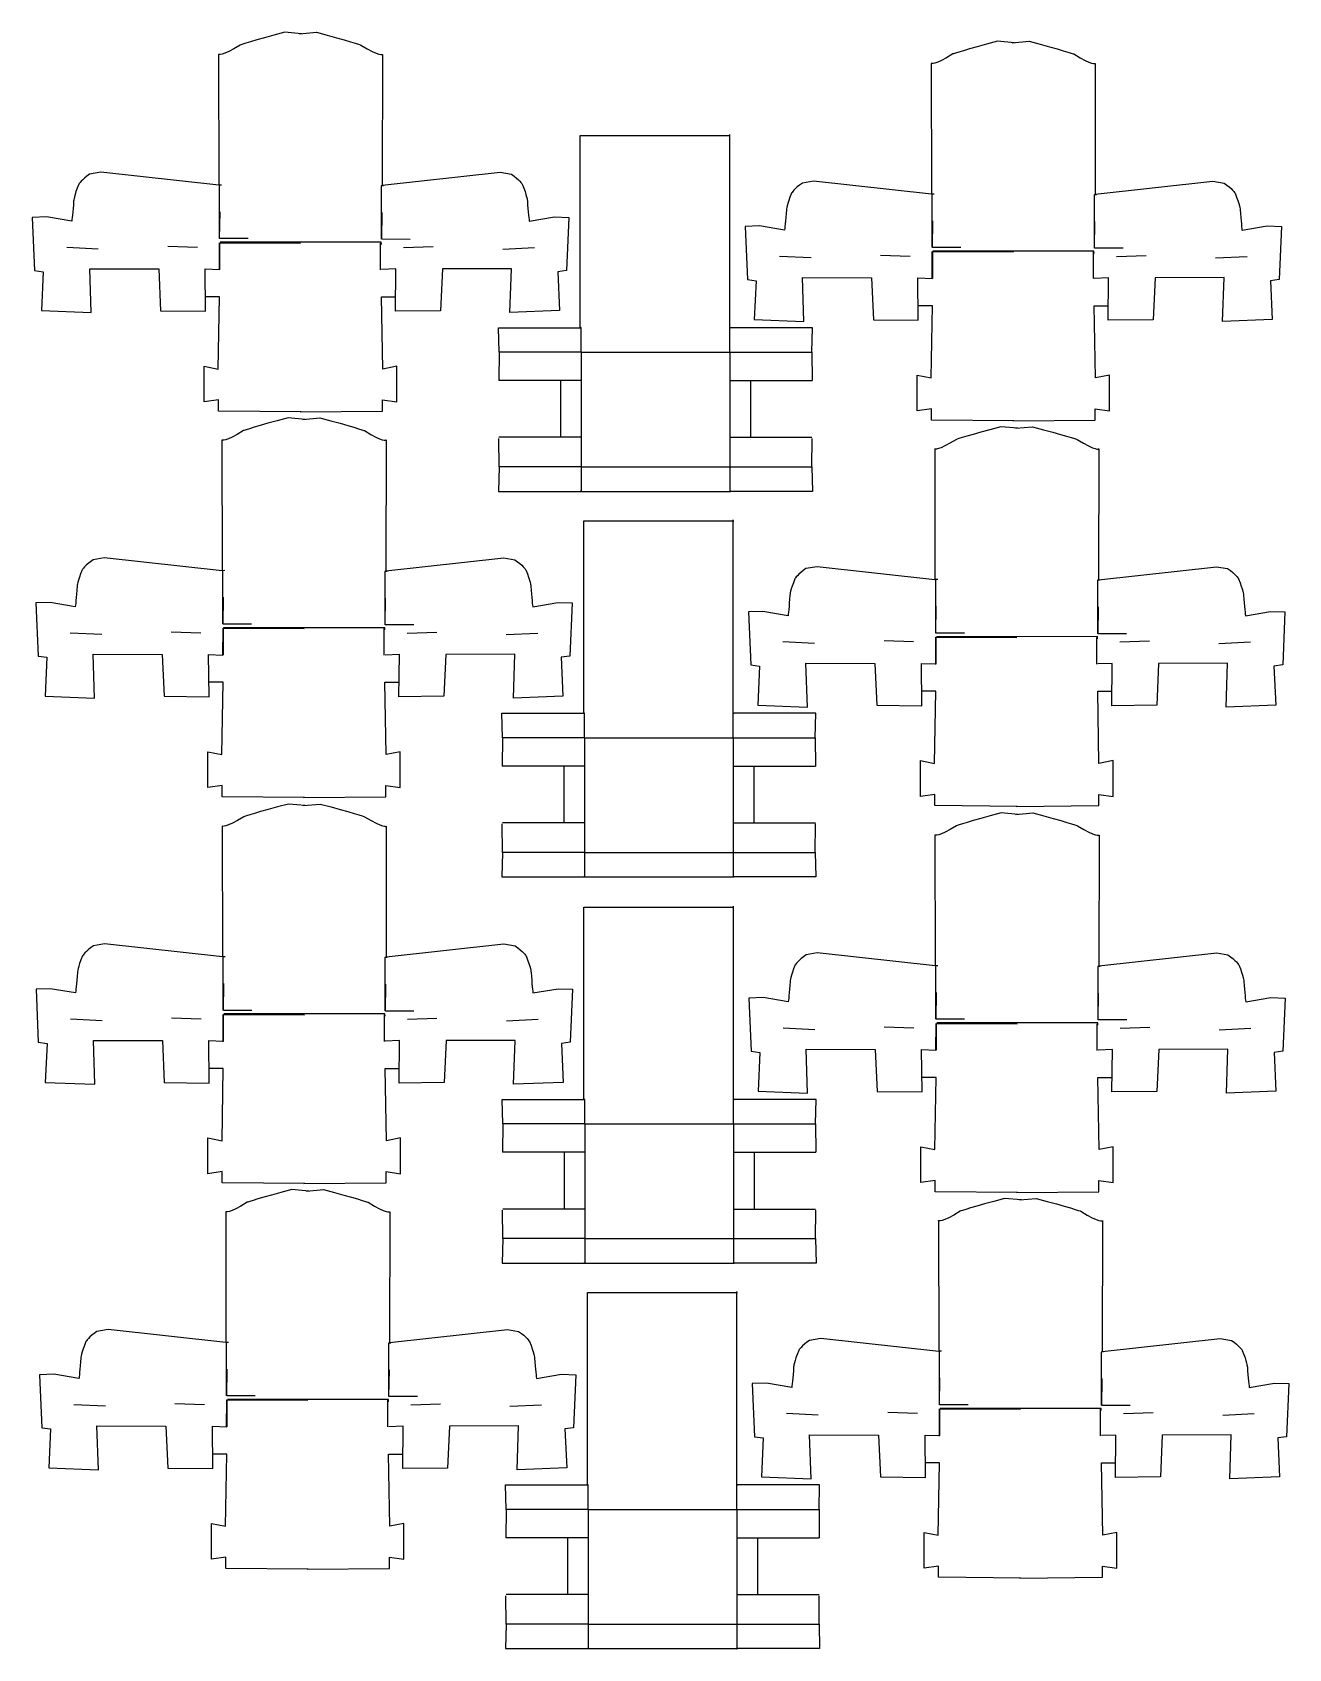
# Model space of a CAD drawing. Header units: millimetres. Extents: x 1 to 206, y 31 to 295.
import ezdxf

# ---------------------------------------------------------------- set-up
doc = ezdxf.new("R2010")
doc.units = ezdxf.units.MM
doc.layers.add('Layer_1', color=7, linetype='CONTINUOUS')

msp = doc.modelspace()

# ---------------------------------------------------------------- linework, layer by layer
at = {"layer": 'Layer_1', "color": 7}
for points in [[(44.869527, 294.400885), (42.10758, 294.643065)], [(44.521847, 294.400734), (47.283798, 294.642915)], [(161.305527, 292.943415), (158.54358, 293.185595)], [(160.957847, 292.943264), (163.719798, 293.185445)], [(31.295245, 291.029737), (31.336326, 269.667399), (12.072216, 271.782226), (10.246588, 271.471304)], [(58.096147, 291.029582), (58.055067, 269.667217), (77.319199, 271.782047), (79.14483, 271.471125)], [(147.731245, 289.572267), (147.772326, 268.209929), (128.508216, 270.324756), (126.682588, 270.013834)], [(174.532147, 289.572112), (174.491067, 268.209747), (193.755199, 270.324577), (195.58083, 270.013655)], [(90.38705, 246.38773), (90.38705, 277.811634), (105.89212, 277.811634)], [(105.89212, 277.811634), (114.8959, 277.811634)], [(114.82072, 246.40331), (114.82072, 277.968843)], [(7.330557, 263.780437), (3.218252, 264.478532), (0.884167, 264.401099), (1.255136, 255.734402), (2.680556, 255.531332), (2.390573, 249.179364), (10.495872, 248.864095), (10.258041, 256.033074), (21.525496, 255.989611), (21.835625, 249.15684), (29.182388, 249.066763), (29.119573, 255.991188), (31.459191, 255.901902)], [(82.060863, 263.780248), (86.173176, 264.478343), (88.507264, 264.400913), (88.136294, 255.734206), (86.710873, 255.531135), (87.000856, 249.179159), (78.895544, 248.86389), (79.133376, 256.032878), (67.865907, 255.989418), (67.555778, 249.156638), (60.209008, 249.066558), (60.271828, 255.990992), (57.932207, 255.901702)], [(123.766557, 262.322967), (119.654252, 263.021062), (117.320167, 262.943629), (117.691136, 254.276932), (119.116556, 254.073862), (118.826573, 247.721894), (126.931872, 247.406625), (126.694041, 254.575604), (137.961496, 254.532141), (138.271625, 247.69937), (145.618388, 247.609293), (145.555573, 254.533718), (147.895191, 254.444432)], [(198.496863, 262.322778), (202.609176, 263.020873), (204.943264, 262.943443), (204.572294, 254.276736), (203.146873, 254.073665), (203.436856, 247.721689), (195.331544, 247.40642), (195.569376, 254.575408), (184.301907, 254.531948), (183.991778, 247.699168), (176.645008, 247.609088), (176.707828, 254.533522), (174.368207, 254.444232)], [(11.665827, 259.242611), (6.49465, 259.49283)], [(27.846604, 259.49283), (23.009053, 259.659642)], [(31.47477, 260.264333), (31.47477, 255.906365)], [(57.729544, 260.221439), (57.729544, 255.863471)], [(61.544792, 259.492636), (66.382346, 259.659447)], [(77.725587, 259.242416), (82.89677, 259.492636)], [(147.91077, 258.806863), (147.91077, 254.448895)], [(174.165544, 258.763969), (174.165544, 254.406001)], [(128.101827, 257.785141), (122.93065, 258.03536)], [(144.282604, 258.03536), (139.445053, 258.202172)], [(177.980792, 258.035166), (182.818346, 258.201977)], [(194.161587, 257.784946), (199.33277, 258.035166)], [(44.778037, 232.636074), (31.307958, 232.761182), (31.307958, 234.596115), (28.972587, 234.262492), (28.972587, 240.100918), (31.266254, 239.642184), (31.47477, 251.444144), (29.222806, 251.444144)], [(44.613337, 232.635845), (58.083434, 232.760954), (58.083434, 234.595889), (60.418807, 234.262265), (60.418807, 240.100699), (58.125137, 239.641964), (57.916622, 251.443939), (60.168588, 251.443939)], [(161.214037, 231.178604), (147.743958, 231.303712), (147.743958, 233.138645), (145.408587, 232.805022), (145.408587, 238.643448), (147.702254, 238.184714), (147.91077, 249.986674), (145.658806, 249.986674)], [(161.049337, 231.178375), (174.519434, 231.303484), (174.519434, 233.138419), (176.854807, 232.804795), (176.854807, 238.643229), (174.561137, 238.184494), (174.352622, 249.986469), (176.604588, 249.986469)], [(77.12218, 242.38861), (77.02378, 246.38773), (90.38705, 246.38773)], [(90.5207, 242.38861), (90.5207, 246.40331), (90.38705, 246.38771)], [(114.82072, 242.38861), (114.82072, 246.40331), (114.95437, 246.38771)], [(128.21924, 242.38861), (128.31764, 246.38773), (114.95437, 246.38773)], [(77.12218, 242.38861), (77.07368, 237.74884)], [(128.21924, 242.38861), (128.26774, 237.74884)], [(87.122018, 237.748842), (77.073638, 237.748842)], [(87.16015, 237.64833), (87.16015, 228.48684), (77.11177, 228.48684)], [(118.18127, 237.64833), (118.18127, 228.48684), (128.22965, 228.48684)], [(118.2194, 237.74884), (128.26778, 237.74884)], [(45.43632, 231.422785), (42.674373, 231.664965)], [(45.08864, 231.422634), (47.850591, 231.664815)], [(161.871527, 229.965385), (159.10958, 230.207565)], [(161.523847, 229.965234), (164.285798, 230.207414)], [(31.862038, 228.051637), (31.903119, 206.689299), (12.639009, 208.804126), (10.813381, 208.493204)], [(58.66294, 228.051482), (58.62186, 206.689117), (77.885992, 208.803947), (79.711623, 208.493025)], [(77.12219, 223.66031), (77.07369, 228.30008)], [(128.21923, 223.66031), (128.26773, 228.30008)], [(148.297245, 226.594237), (148.338326, 205.231899), (129.074216, 207.346726), (127.248588, 207.035804)], [(175.098147, 226.594082), (175.057067, 205.231717), (194.321199, 207.346547), (196.14683, 207.035625)], [(77.12219, 223.66031), (77.02379, 219.66119), (90.38706, 219.66119)], [(90.52071, 223.66031), (90.52071, 219.64561), (90.38706, 219.66121)], [(114.82071, 223.66031), (114.82071, 219.64561), (114.95436, 219.66121)], [(128.21923, 223.66031), (128.31763, 219.66119), (114.95436, 219.66119)], [(90.38706, 219.66119), (114.95437, 219.66119)], [(90.95375, 183.40963), (90.95375, 214.833534), (106.45882, 214.833534)], [(106.45882, 214.833534), (115.4626, 214.833534)], [(115.38742, 183.42521), (115.38742, 214.990743)], [(7.89735, 200.802337), (3.785045, 201.500432), (1.45096, 201.422999), (1.821929, 192.756302), (3.247349, 192.553232), (2.957366, 186.201264), (11.062665, 185.885995), (10.824834, 193.054974), (22.092289, 193.011511), (22.402418, 186.17874), (29.749181, 186.088663), (29.686366, 193.013088), (32.025984, 192.923802)], [(82.627656, 200.802148), (86.739969, 201.500243), (89.074057, 201.422813), (88.703087, 192.756106), (87.277666, 192.553035), (87.567649, 186.201059), (79.462337, 185.88579), (79.700169, 193.054778), (68.4327, 193.011318), (68.122571, 186.178538), (60.775801, 186.088458), (60.838621, 193.012892), (58.499, 192.923602)], [(124.332557, 199.344937), (120.220252, 200.043032), (117.886167, 199.965599), (118.257136, 191.298902), (119.682556, 191.095832), (119.392573, 184.743864), (127.497872, 184.428595), (127.260041, 191.597574), (138.527496, 191.554111), (138.837625, 184.72134), (146.184388, 184.631263), (146.121573, 191.555688), (148.461191, 191.466402)], [(199.062863, 199.344748), (203.175176, 200.042843), (205.509264, 199.965413), (205.138294, 191.298706), (203.712873, 191.095635), (204.002856, 184.743659), (195.897544, 184.42839), (196.135376, 191.597378), (184.867907, 191.553918), (184.557778, 184.721138), (177.211008, 184.631058), (177.273828, 191.555492), (174.934207, 191.466202)], [(12.23262, 196.264511), (7.061443, 196.51473)], [(28.413397, 196.51473), (23.575846, 196.681542)], [(32.041563, 197.286233), (32.041563, 192.928265)], [(58.296337, 197.243339), (58.296337, 192.885371)], [(62.111585, 196.514536), (66.949139, 196.681347)], [(78.29238, 196.264316), (83.463563, 196.514536)], [(148.47677, 195.828833), (148.47677, 191.470865)], [(174.731544, 195.785939), (174.731544, 191.427971)], [(128.667827, 194.807111), (123.49665, 195.05733)], [(144.848604, 195.05733), (140.011053, 195.224142)], [(178.546792, 195.057136), (183.384346, 195.223947)], [(194.727587, 194.806916), (199.89877, 195.057136)], [(45.34483, 169.657974), (31.874751, 169.783082), (31.874751, 171.618015), (29.53938, 171.284392), (29.53938, 177.122818), (31.833047, 176.664084), (32.041563, 188.466044), (29.789599, 188.466044)], [(45.18013, 169.657745), (58.650227, 169.782854), (58.650227, 171.617789), (60.9856, 171.284165), (60.9856, 177.122599), (58.69193, 176.663864), (58.483415, 188.465839), (60.735381, 188.465839)], [(161.780037, 168.200574), (148.309958, 168.325682), (148.309958, 170.160615), (145.974587, 169.826992), (145.974587, 175.665418), (148.268254, 175.206684), (148.47677, 187.008644), (146.224806, 187.008644)], [(161.615337, 168.200345), (175.085434, 168.325454), (175.085434, 170.160389), (177.420807, 169.826765), (177.420807, 175.665199), (175.127137, 175.206464), (174.918622, 187.008439), (177.170588, 187.008439)], [(77.68888, 179.41051), (77.59048, 183.40963), (90.95375, 183.40963)], [(91.0874, 179.41051), (91.0874, 183.42521), (90.95375, 183.40961)], [(115.38742, 179.41051), (115.38742, 183.42521), (115.52107, 183.40961)], [(128.78594, 179.41051), (128.88434, 183.40963), (115.52107, 183.40963)], [(77.68888, 179.41051), (77.64038, 174.77074)], [(128.78594, 179.41051), (128.83444, 174.77074)], [(87.688718, 174.770742), (77.640338, 174.770742)], [(87.72685, 174.67023), (87.72685, 165.50874), (77.67847, 165.50874)], [(118.74797, 174.67023), (118.74797, 165.50874), (128.79635, 165.50874)], [(118.7861, 174.77074), (128.83448, 174.77074)], [(45.476803, 168.337885), (42.714856, 168.580065)], [(45.129123, 168.337734), (47.891074, 168.579915)], [(161.912527, 166.880885), (159.15058, 167.123065)], [(161.564847, 166.880734), (164.326798, 167.122915)], [(31.902521, 164.966737), (31.943602, 143.604399), (12.679492, 145.719226), (10.853864, 145.408304)], [(58.703423, 164.966582), (58.662343, 143.604217), (77.926475, 145.719047), (79.752106, 145.408125)], [(77.68889, 160.68221), (77.64039, 165.32198)], [(128.78593, 160.68221), (128.83443, 165.32198)], [(148.338245, 163.509737), (148.379326, 142.147399), (129.115216, 144.262226), (127.289588, 143.951304)], [(175.139147, 163.509582), (175.098067, 142.147217), (194.362199, 144.262047), (196.18783, 143.951125)], [(77.68889, 160.68221), (77.59049, 156.68309), (90.95376, 156.68309)], [(91.08741, 160.68221), (91.08741, 156.66751), (90.95376, 156.68311)], [(115.38741, 160.68221), (115.38741, 156.66751), (115.52106, 156.68311)], [(128.78593, 160.68221), (128.88433, 156.68309), (115.52106, 156.68309)], [(90.95376, 156.68309), (115.52107, 156.68309)], [(90.99425, 120.32513), (90.99425, 151.749034), (106.49932, 151.749034)], [(106.49932, 151.749034), (115.5031, 151.749034)], [(115.42792, 120.34071), (115.42792, 151.906243)], [(7.937833, 137.717437), (3.825528, 138.415532), (1.491443, 138.338099), (1.862412, 129.671402), (3.287832, 129.468332), (2.997849, 123.116364), (11.103148, 122.801095), (10.865317, 129.970074), (22.132772, 129.926611), (22.442901, 123.09384), (29.789664, 123.003763), (29.726849, 129.928188), (32.066467, 129.838902)], [(82.668139, 137.717248), (86.780452, 138.415343), (89.11454, 138.337913), (88.74357, 129.671206), (87.318149, 129.468135), (87.608132, 123.116159), (79.50282, 122.80089), (79.740652, 129.969878), (68.473183, 129.926418), (68.163054, 123.093638), (60.816284, 123.003558), (60.879104, 129.927992), (58.539483, 129.838702)], [(124.373557, 136.260437), (120.261252, 136.958532), (117.927167, 136.881099), (118.298136, 128.214402), (119.723556, 128.011332), (119.433573, 121.659364), (127.538872, 121.344095), (127.301041, 128.513074), (138.568496, 128.469611), (138.878625, 121.63684), (146.225388, 121.546763), (146.162573, 128.471188), (148.502191, 128.381902)], [(199.103863, 136.260248), (203.216176, 136.958343), (205.550264, 136.880913), (205.179294, 128.214206), (203.753873, 128.011135), (204.043856, 121.659159), (195.938544, 121.34389), (196.176376, 128.512878), (184.908907, 128.469418), (184.598778, 121.636638), (177.252008, 121.546558), (177.314828, 128.470992), (174.975207, 128.381702)], [(12.273103, 133.179611), (7.101926, 133.42983)], [(28.45388, 133.42983), (23.616329, 133.596642)], [(32.082046, 134.201333), (32.082046, 129.843365)], [(58.33682, 134.158439), (58.33682, 129.800471)], [(62.152068, 133.429636), (66.989622, 133.596447)], [(78.332863, 133.179416), (83.504046, 133.429636)], [(144.889604, 131.97283), (140.052053, 132.139642)], [(148.51777, 132.744333), (148.51777, 128.386365)], [(174.772544, 132.701439), (174.772544, 128.343471)], [(178.587792, 131.972636), (183.425346, 132.139447)], [(128.708827, 131.722611), (123.53765, 131.97283)], [(194.768587, 131.722416), (199.93977, 131.972636)], [(45.385313, 106.573074), (31.915234, 106.698182), (31.915234, 108.533115), (29.579863, 108.199492), (29.579863, 114.037918), (31.87353, 113.579184), (32.082046, 125.381144), (29.830082, 125.381144)], [(45.220613, 106.572845), (58.69071, 106.697954), (58.69071, 108.532889), (61.026083, 108.199265), (61.026083, 114.037699), (58.732413, 113.578964), (58.523898, 125.380939), (60.775864, 125.380939)], [(161.821037, 105.116074), (148.350958, 105.241182), (148.350958, 107.076115), (146.015587, 106.742492), (146.015587, 112.580918), (148.309254, 112.122184), (148.51777, 123.924144), (146.265806, 123.924144)], [(161.656337, 105.115845), (175.126434, 105.240954), (175.126434, 107.075889), (177.461807, 106.742265), (177.461807, 112.580699), (175.168137, 112.121964), (174.959622, 123.923939), (177.211588, 123.923939)], [(77.72938, 116.32601), (77.63098, 120.32513), (90.99425, 120.32513)], [(91.1279, 116.32601), (91.1279, 120.34071), (90.99425, 120.32511)], [(115.42792, 116.32601), (115.42792, 120.34071), (115.56157, 120.32511)], [(128.82644, 116.32601), (128.92484, 120.32513), (115.56157, 120.32513)], [(77.72938, 116.32601), (77.68088, 111.68624)], [(128.82644, 116.32601), (128.87494, 111.68624)], [(87.729218, 111.686242), (77.680838, 111.686242)], [(87.76735, 111.58573), (87.76735, 102.42424), (77.71897, 102.42424)], [(118.78847, 111.58573), (118.78847, 102.42424), (128.83685, 102.42424)], [(118.8266, 111.68624), (128.87498, 111.68624)], [(46.043597, 105.359885), (43.28165, 105.602065)], [(45.695917, 105.359734), (48.457868, 105.601915)], [(162.479527, 103.902885), (159.71758, 104.145065)], [(162.131847, 103.902734), (164.893798, 104.144915)], [(32.469315, 101.988737), (32.510396, 80.626399), (13.246286, 82.741226), (11.420658, 82.430304)], [(59.270217, 101.988582), (59.229137, 80.626217), (78.493269, 82.741047), (80.3189, 82.430125)], [(77.72939, 97.59771), (77.68089, 102.23748)], [(148.905245, 100.531737), (148.946326, 79.169399), (129.682216, 81.284226), (127.856588, 80.973304)], [(128.82643, 97.59771), (128.87493, 102.23748)], [(175.706147, 100.531582), (175.665067, 79.169217), (194.929199, 81.284047), (196.75483, 80.973125)], [(77.72939, 97.59771), (77.63099, 93.59859), (90.99426, 93.59859)], [(91.12791, 97.59771), (91.12791, 93.58301), (90.99426, 93.59861)], [(115.42791, 97.59771), (115.42791, 93.58301), (115.56156, 93.59861)], [(128.82643, 97.59771), (128.92483, 93.59859), (115.56156, 93.59859)], [(90.99426, 93.59859), (115.56157, 93.59859)], [(91.56105, 57.34703), (91.56105, 88.770934), (107.06612, 88.770934)], [(107.06612, 88.770934), (116.0699, 88.770934)], [(115.99472, 57.36261), (115.99472, 88.928143)], [(8.504627, 74.739437), (4.392322, 75.437532), (2.058237, 75.360099), (2.429206, 66.693402), (3.854626, 66.490332), (3.564643, 60.138364), (11.669942, 59.823095), (11.432111, 66.992074), (22.699566, 66.948611), (23.009695, 60.11584), (30.356458, 60.025763), (30.293643, 66.950188), (32.633261, 66.860902)], [(83.234933, 74.739248), (87.347246, 75.437343), (89.681334, 75.359913), (89.310364, 66.693206), (87.884943, 66.490135), (88.174926, 60.138159), (80.069614, 59.82289), (80.307446, 66.991878), (69.039977, 66.948418), (68.729848, 60.115638), (61.383078, 60.025558), (61.445898, 66.949992), (59.106277, 66.860702)], [(124.940557, 73.282437), (120.828252, 73.980532), (118.494167, 73.903099), (118.865136, 65.236402), (120.290556, 65.033332), (120.000573, 58.681364), (128.105872, 58.366095), (127.868041, 65.535074), (139.135496, 65.491611), (139.445625, 58.65884), (146.792388, 58.568763), (146.729573, 65.493188), (149.069191, 65.403902)], [(199.670863, 73.282248), (203.783176, 73.980343), (206.117264, 73.902913), (205.746294, 65.236206), (204.320873, 65.033135), (204.610856, 58.681159), (196.505544, 58.36589), (196.743376, 65.534878), (185.475907, 65.491418), (185.165778, 58.658638), (177.819008, 58.568558), (177.881828, 65.492992), (175.542207, 65.403702)], [(12.839897, 70.201611), (7.66872, 70.45183)], [(29.020674, 70.45183), (24.183123, 70.618642)], [(32.64884, 71.223333), (32.64884, 66.865365)], [(58.903614, 71.180439), (58.903614, 66.822471)], [(62.718862, 70.451636), (67.556416, 70.618447)], [(78.899657, 70.201416), (84.07084, 70.451636)], [(129.275827, 68.744611), (124.10465, 68.99483)], [(145.456604, 68.99483), (140.619053, 69.161642)], [(149.08477, 69.766333), (149.08477, 65.408365)], [(175.339544, 69.723439), (175.339544, 65.365471)], [(179.154792, 68.994636), (183.992346, 69.161447)], [(195.335587, 68.744416), (200.50677, 68.994636)], [(45.952107, 43.595074), (32.482028, 43.720182), (32.482028, 45.555115), (30.146657, 45.221492), (30.146657, 51.059918), (32.440324, 50.601184), (32.64884, 62.403144), (30.396876, 62.403144)], [(45.787407, 43.594845), (59.257504, 43.719954), (59.257504, 45.554889), (61.592877, 45.221265), (61.592877, 51.059699), (59.299207, 50.600964), (59.090692, 62.402939), (61.342658, 62.402939)], [(162.388037, 42.138074), (148.917958, 42.263182), (148.917958, 44.098115), (146.582587, 43.764492), (146.582587, 49.602918), (148.876254, 49.144184), (149.08477, 60.946144), (146.832806, 60.946144)], [(162.223337, 42.137845), (175.693434, 42.262954), (175.693434, 44.097889), (178.028807, 43.764265), (178.028807, 49.602699), (175.735137, 49.143964), (175.526622, 60.945939), (177.778588, 60.945939)], [(78.29618, 53.34791), (78.19778, 57.34703), (91.56105, 57.34703)], [(91.6947, 53.34791), (91.6947, 57.36261), (91.56105, 57.34701)], [(115.99472, 53.34791), (115.99472, 57.36261), (116.12837, 57.34701)], [(129.39324, 53.34791), (129.49164, 57.34703), (116.12837, 57.34703)], [(78.29618, 53.34791), (78.24768, 48.70814)], [(129.39324, 53.34791), (129.44174, 48.70814)], [(88.296018, 48.708142), (78.247638, 48.708142)], [(88.33415, 48.60763), (88.33415, 39.44614), (78.28577, 39.44614)], [(119.35527, 48.60763), (119.35527, 39.44614), (129.40365, 39.44614)], [(119.3934, 48.70814), (129.44178, 48.70814)], [(78.29619, 34.61961), (78.24769, 39.25938)], [(129.39323, 34.61961), (129.44173, 39.25938)], [(78.29619, 34.61961), (78.19779, 30.62049), (91.56106, 30.62049)], [(91.69471, 34.61961), (91.69471, 30.60491), (91.56106, 30.62051)], [(115.99471, 34.61961), (115.99471, 30.60491), (116.12836, 30.62051)], [(129.39323, 34.61961), (129.49163, 30.62049), (116.12836, 30.62049)], [(91.56106, 30.62049), (116.12837, 30.62049)]]:
    msp.add_lwpolyline(points, dxfattribs=at)
at = {"layer": 'Layer_1', "color": 1}
for points in [[(31.778706, 269.68665), (31.394933, 269.680069), (31.400098, 260.978968)], [(58.266706, 269.57115), (57.882933, 269.564569), (57.888098, 260.863468)], [(148.214706, 268.22918), (147.830933, 268.222599), (147.836098, 259.521498)], [(174.702706, 268.11368), (174.318933, 268.107099), (174.324098, 259.405998)], [(36.133223, 260.940449), (31.483439, 260.943765), (31.545901, 265.325977)], [(62.621223, 260.824949), (57.971439, 260.828265), (58.033901, 265.210477)], [(152.569223, 259.482979), (147.919439, 259.486295), (147.981901, 263.868507)], [(179.057223, 259.367479), (174.407439, 259.370795), (174.469901, 263.753007)], [(31.455823, 255.822122), (31.46585, 260.27661), (44.714961, 260.216772)], [(57.898949, 259.993744), (57.879052, 260.361398), (31.572282, 260.35645)], [(147.891823, 254.364652), (147.90185, 258.81914), (161.150961, 258.759302)], [(174.334949, 258.536274), (174.315052, 258.903928), (148.008282, 258.89898)], [(90.52071, 242.38861), (77.12218, 242.38861)], [(90.5207, 242.38861), (114.82072, 242.38861)], [(90.52071, 242.38861), (90.52071, 223.66031), (114.82071, 223.66031)], [(114.82071, 242.38861), (128.21924, 242.38861)], [(114.82071, 242.38861), (114.82071, 223.66031)], [(90.472167, 237.748842), (87.122018, 237.748842)], [(114.86925, 237.74884), (118.2194, 237.74884)], [(90.5103, 228.48684), (87.16015, 228.48684)], [(114.83112, 228.48684), (118.18127, 228.48684)], [(90.52072, 223.66031), (77.12219, 223.66031)], [(114.8207, 223.66031), (128.21923, 223.66031)], [(32.345499, 206.70855), (31.961726, 206.701969), (31.966891, 198.000868)], [(58.833499, 206.59305), (58.449726, 206.586469), (58.454891, 197.885368)], [(148.780706, 205.25115), (148.396933, 205.244569), (148.402098, 196.543468)], [(175.268706, 205.13565), (174.884933, 205.129069), (174.890098, 196.427968)], [(36.700016, 197.962349), (32.050232, 197.965665), (32.112694, 202.347877)], [(63.188016, 197.846849), (58.538232, 197.850165), (58.600694, 202.232377)], [(153.135223, 196.504949), (148.485439, 196.508265), (148.547901, 200.890477)], [(179.623223, 196.389449), (174.973439, 196.392765), (175.035901, 200.774977)], [(32.022616, 192.844022), (32.032643, 197.29851), (45.281754, 197.238672)], [(58.465742, 197.015644), (58.445845, 197.383298), (32.139075, 197.37835)], [(148.457823, 191.386622), (148.46785, 195.84111), (161.716961, 195.781272)], [(174.900949, 195.558244), (174.881052, 195.925898), (148.574282, 195.92095)], [(91.08741, 179.41051), (77.68888, 179.41051)], [(91.0874, 179.41051), (115.38742, 179.41051)], [(91.08741, 179.41051), (91.08741, 160.68221), (115.38741, 160.68221)], [(115.38741, 179.41051), (128.78594, 179.41051)], [(115.38741, 179.41051), (115.38741, 160.68221)], [(91.038867, 174.770742), (87.688718, 174.770742)], [(115.43595, 174.77074), (118.7861, 174.77074)], [(91.077, 165.50874), (87.72685, 165.50874)], [(115.39782, 165.50874), (118.74797, 165.50874)], [(91.08742, 160.68221), (77.68889, 160.68221)], [(115.3874, 160.68221), (128.78593, 160.68221)], [(32.385982, 143.62365), (32.002209, 143.617069), (32.007374, 134.915968)], [(58.873982, 143.50815), (58.490209, 143.501569), (58.495374, 134.800468)], [(148.821706, 142.16665), (148.437933, 142.160069), (148.443098, 133.458968)], [(175.309706, 142.05115), (174.925933, 142.044569), (174.931098, 133.343468)], [(36.740499, 134.877449), (32.090715, 134.880765), (32.153177, 139.262977)], [(63.228499, 134.761949), (58.578715, 134.765265), (58.641177, 139.147477)], [(153.176223, 133.420449), (148.526439, 133.423765), (148.588901, 137.805977)], [(179.664223, 133.304949), (175.014439, 133.308265), (175.076901, 137.690477)], [(32.063099, 129.759122), (32.073126, 134.21361), (45.322237, 134.153772)], [(58.506225, 133.930744), (58.486328, 134.298398), (32.179558, 134.29345)], [(148.498823, 128.302122), (148.50885, 132.75661), (161.757961, 132.696772)], [(174.941949, 132.473744), (174.922052, 132.841398), (148.615282, 132.83645)], [(91.12791, 116.32601), (77.72938, 116.32601)], [(91.1279, 116.32601), (115.42792, 116.32601)], [(91.12791, 116.32601), (91.12791, 97.59771), (115.42791, 97.59771)], [(115.42791, 116.32601), (128.82644, 116.32601)], [(115.42791, 116.32601), (115.42791, 97.59771)], [(91.079367, 111.686242), (87.729218, 111.686242)], [(115.47645, 111.68624), (118.8266, 111.68624)], [(91.1175, 102.42424), (87.76735, 102.42424)], [(115.43832, 102.42424), (118.78847, 102.42424)], [(91.12792, 97.59771), (77.72939, 97.59771)], [(115.4279, 97.59771), (128.82643, 97.59771)], [(32.952776, 80.64565), (32.569003, 80.639069), (32.574168, 71.937968)], [(59.440776, 80.53015), (59.057003, 80.523569), (59.062168, 71.822468)], [(149.388706, 79.18865), (149.004933, 79.182069), (149.010098, 70.480968)], [(175.876706, 79.07315), (175.492933, 79.066569), (175.498098, 70.365468)], [(37.307293, 71.899449), (32.657509, 71.902765), (32.719971, 76.284977)], [(63.795293, 71.783949), (59.145509, 71.787265), (59.207971, 76.169477)], [(153.743223, 70.442449), (149.093439, 70.445765), (149.155901, 74.827977)], [(180.231223, 70.326949), (175.581439, 70.330265), (175.643901, 74.712477)], [(59.073019, 70.952744), (59.053122, 71.320398), (32.746352, 71.31545)], [(32.629893, 66.781122), (32.63992, 71.23561), (45.889031, 71.175772)], [(149.065823, 65.324122), (149.07585, 69.77861), (162.324961, 69.718772)], [(175.508949, 69.495744), (175.489052, 69.863398), (149.182282, 69.85845)], [(91.69471, 53.34791), (78.29618, 53.34791)], [(91.6947, 53.34791), (115.99472, 53.34791)], [(91.69471, 53.34791), (91.69471, 34.61961), (115.99471, 34.61961)], [(115.99471, 53.34791), (129.39324, 53.34791)], [(115.99471, 53.34791), (115.99471, 34.61961)], [(91.646167, 48.708142), (88.296018, 48.708142)], [(116.04325, 48.70814), (119.3934, 48.70814)], [(91.6843, 39.44614), (88.33415, 39.44614)], [(116.00512, 39.44614), (119.35527, 39.44614)], [(91.69472, 34.61961), (78.29619, 34.61961)], [(115.9947, 34.61961), (129.39323, 34.61961)]]:
    msp.add_lwpolyline(points, dxfattribs=at)
at = {"layer": 'Layer_1', "color": 7}
for points in [[(42.10758, 294.643065), (36.977964, 293.304561), (34.832719, 292.565779), (34.832719, 292.565779)], [(47.283798, 294.642915), (52.413421, 293.304409), (54.558668, 292.565626), (54.558668, 292.565626)], [(158.54358, 293.185595), (153.413964, 291.847091), (151.268719, 291.108309), (151.268719, 291.108309)], [(163.719798, 293.185445), (168.849421, 291.846939), (170.994668, 291.108156), (170.994668, 291.108156)], [(34.832719, 292.565779), (31.725875, 290.626764), (31.295245, 291.029737), (31.295245, 291.029737)], [(54.558668, 292.565626), (57.665516, 290.626608), (58.096147, 291.029582), (58.096147, 291.029582)], [(151.268719, 291.108309), (148.161875, 289.169294), (147.731245, 289.572267), (147.731245, 289.572267)], [(170.994668, 291.108156), (174.101516, 289.169138), (174.532147, 289.572112), (174.532147, 289.572112)], [(8.465208, 269.826622), (7.692446, 267.96504), (7.636738, 267.128674), (7.636738, 267.128674)], [(10.246588, 271.471304), (8.940481, 270.593455), (8.465208, 269.826622), (8.465208, 269.826622)], [(79.14483, 271.471125), (80.450937, 270.593274), (80.926211, 269.82644), (80.926211, 269.82644)], [(80.926211, 269.82644), (81.698974, 267.964856), (81.754682, 267.128489), (81.754682, 267.128489)], [(126.682588, 270.013834), (125.376481, 269.135985), (124.901208, 268.369152), (124.901208, 268.369152)], [(195.58083, 270.013655), (196.886937, 269.135804), (197.362211, 268.36897), (197.362211, 268.36897)], [(7.636738, 267.128674), (7.528095, 265.372579), (7.330557, 263.780437), (7.330557, 263.780437)], [(81.754682, 267.128489), (81.863325, 265.372391), (82.060863, 263.780248), (82.060863, 263.780248)], [(124.901208, 268.369152), (124.128446, 266.50757), (124.072738, 265.671204), (124.072738, 265.671204)], [(197.362211, 268.36897), (198.134974, 266.507386), (198.190682, 265.671019), (198.190682, 265.671019)], [(124.072738, 265.671204), (123.964095, 263.915109), (123.766557, 262.322967), (123.766557, 262.322967)], [(198.190682, 265.671019), (198.299325, 263.914921), (198.496863, 262.322778), (198.496863, 262.322778)], [(42.674373, 231.664965), (37.544757, 230.326461), (35.399512, 229.587679), (35.399512, 229.587679)], [(47.850591, 231.664815), (52.980214, 230.326309), (55.125461, 229.587526), (55.125461, 229.587526)], [(159.10958, 230.207565), (153.979964, 228.869061), (151.834719, 228.130279), (151.834719, 228.130279)], [(164.285798, 230.207414), (169.415421, 228.868909), (171.560668, 228.130126), (171.560668, 228.130126)], [(35.399512, 229.587679), (32.292668, 227.648664), (31.862038, 228.051637), (31.862038, 228.051637)], [(55.125461, 229.587526), (58.232309, 227.648508), (58.66294, 228.051482), (58.66294, 228.051482)], [(151.834719, 228.130279), (148.727875, 226.191264), (148.297245, 226.594237), (148.297245, 226.594237)], [(171.560668, 228.130126), (174.667516, 226.191108), (175.098147, 226.594082), (175.098147, 226.594082)], [(9.032001, 206.848522), (8.259239, 204.98694), (8.203531, 204.150574), (8.203531, 204.150574)], [(10.813381, 208.493204), (9.507274, 207.615355), (9.032001, 206.848522), (9.032001, 206.848522)], [(79.711623, 208.493025), (81.01773, 207.615174), (81.493004, 206.84834), (81.493004, 206.84834)], [(81.493004, 206.84834), (82.265767, 204.986756), (82.321475, 204.150389), (82.321475, 204.150389)], [(127.248588, 207.035804), (125.942481, 206.157955), (125.467208, 205.391122), (125.467208, 205.391122)], [(196.14683, 207.035625), (197.452937, 206.157774), (197.928211, 205.39094), (197.928211, 205.39094)], [(8.203531, 204.150574), (8.094888, 202.394479), (7.89735, 200.802337), (7.89735, 200.802337)], [(82.321475, 204.150389), (82.430118, 202.394291), (82.627656, 200.802148), (82.627656, 200.802148)], [(125.467208, 205.391122), (124.694446, 203.52954), (124.638738, 202.693174), (124.638738, 202.693174)], [(197.928211, 205.39094), (198.700974, 203.529356), (198.756682, 202.692989), (198.756682, 202.692989)], [(124.638738, 202.693174), (124.530095, 200.937079), (124.332557, 199.344937), (124.332557, 199.344937)], [(198.756682, 202.692989), (198.865325, 200.936891), (199.062863, 199.344748), (199.062863, 199.344748)], [(35.439995, 166.502779), (32.333151, 164.563764), (31.902521, 164.966737), (31.902521, 164.966737)], [(42.714856, 168.580065), (37.58524, 167.241561), (35.439995, 166.502779), (35.439995, 166.502779)], [(47.891074, 168.579915), (53.020697, 167.241409), (55.165944, 166.502626), (55.165944, 166.502626)], [(55.165944, 166.502626), (58.272792, 164.563608), (58.703423, 164.966582), (58.703423, 164.966582)], [(159.15058, 167.123065), (154.020964, 165.784561), (151.875719, 165.045779), (151.875719, 165.045779)], [(164.326798, 167.122915), (169.456421, 165.784409), (171.601668, 165.045626), (171.601668, 165.045626)], [(151.875719, 165.045779), (148.768875, 163.106764), (148.338245, 163.509737), (148.338245, 163.509737)], [(171.601668, 165.045626), (174.708516, 163.106608), (175.139147, 163.509582), (175.139147, 163.509582)], [(10.853864, 145.408304), (9.547757, 144.530455), (9.072484, 143.763622), (9.072484, 143.763622)], [(79.752106, 145.408125), (81.058213, 144.530274), (81.533487, 143.76344), (81.533487, 143.76344)], [(9.072484, 143.763622), (8.299722, 141.90204), (8.244014, 141.065674), (8.244014, 141.065674)], [(81.533487, 143.76344), (82.30625, 141.901856), (82.361958, 141.065489), (82.361958, 141.065489)], [(127.289588, 143.951304), (125.983481, 143.073455), (125.508208, 142.306622), (125.508208, 142.306622)], [(196.18783, 143.951125), (197.493937, 143.073274), (197.969211, 142.30644), (197.969211, 142.30644)], [(8.244014, 141.065674), (8.135371, 139.309579), (7.937833, 137.717437), (7.937833, 137.717437)], [(82.361958, 141.065489), (82.470601, 139.309391), (82.668139, 137.717248), (82.668139, 137.717248)], [(125.508208, 142.306622), (124.735446, 140.44504), (124.679738, 139.608674), (124.679738, 139.608674)], [(197.969211, 142.30644), (198.741974, 140.444856), (198.797682, 139.608489), (198.797682, 139.608489)], [(124.679738, 139.608674), (124.571095, 137.852579), (124.373557, 136.260437), (124.373557, 136.260437)], [(198.797682, 139.608489), (198.906325, 137.852391), (199.103863, 136.260248), (199.103863, 136.260248)], [(36.006789, 103.524779), (32.899945, 101.585764), (32.469315, 101.988737), (32.469315, 101.988737)], [(43.28165, 105.602065), (38.152034, 104.263561), (36.006789, 103.524779), (36.006789, 103.524779)], [(48.457868, 105.601915), (53.587491, 104.263409), (55.732738, 103.524626), (55.732738, 103.524626)], [(55.732738, 103.524626), (58.839586, 101.585608), (59.270217, 101.988582), (59.270217, 101.988582)], [(159.71758, 104.145065), (154.587964, 102.806561), (152.442719, 102.067779), (152.442719, 102.067779)], [(164.893798, 104.144915), (170.023421, 102.806409), (172.168668, 102.067626), (172.168668, 102.067626)], [(152.442719, 102.067779), (149.335875, 100.128764), (148.905245, 100.531737), (148.905245, 100.531737)], [(172.168668, 102.067626), (175.275516, 100.128608), (175.706147, 100.531582), (175.706147, 100.531582)], [(11.420658, 82.430304), (10.114551, 81.552455), (9.639278, 80.785622), (9.639278, 80.785622)], [(80.3189, 82.430125), (81.625007, 81.552274), (82.100281, 80.78544), (82.100281, 80.78544)], [(9.639278, 80.785622), (8.866516, 78.92404), (8.810808, 78.087674), (8.810808, 78.087674)], [(82.100281, 80.78544), (82.873044, 78.923856), (82.928752, 78.087489), (82.928752, 78.087489)], [(126.075208, 79.328622), (125.302446, 77.46704), (125.246738, 76.630674), (125.246738, 76.630674)], [(127.856588, 80.973304), (126.550481, 80.095455), (126.075208, 79.328622), (126.075208, 79.328622)], [(196.75483, 80.973125), (198.060937, 80.095274), (198.536211, 79.32844), (198.536211, 79.32844)], [(198.536211, 79.32844), (199.308974, 77.466856), (199.364682, 76.630489), (199.364682, 76.630489)], [(8.810808, 78.087674), (8.702165, 76.331579), (8.504627, 74.739437), (8.504627, 74.739437)], [(82.928752, 78.087489), (83.037395, 76.331391), (83.234933, 74.739248), (83.234933, 74.739248)], [(125.246738, 76.630674), (125.138095, 74.874579), (124.940557, 73.282437), (124.940557, 73.282437)], [(199.364682, 76.630489), (199.473325, 74.874391), (199.670863, 73.282248), (199.670863, 73.282248)]]:
    msp.add_open_spline(points, degree=3, dxfattribs=at)

doc.saveas('drawing.dxf')
